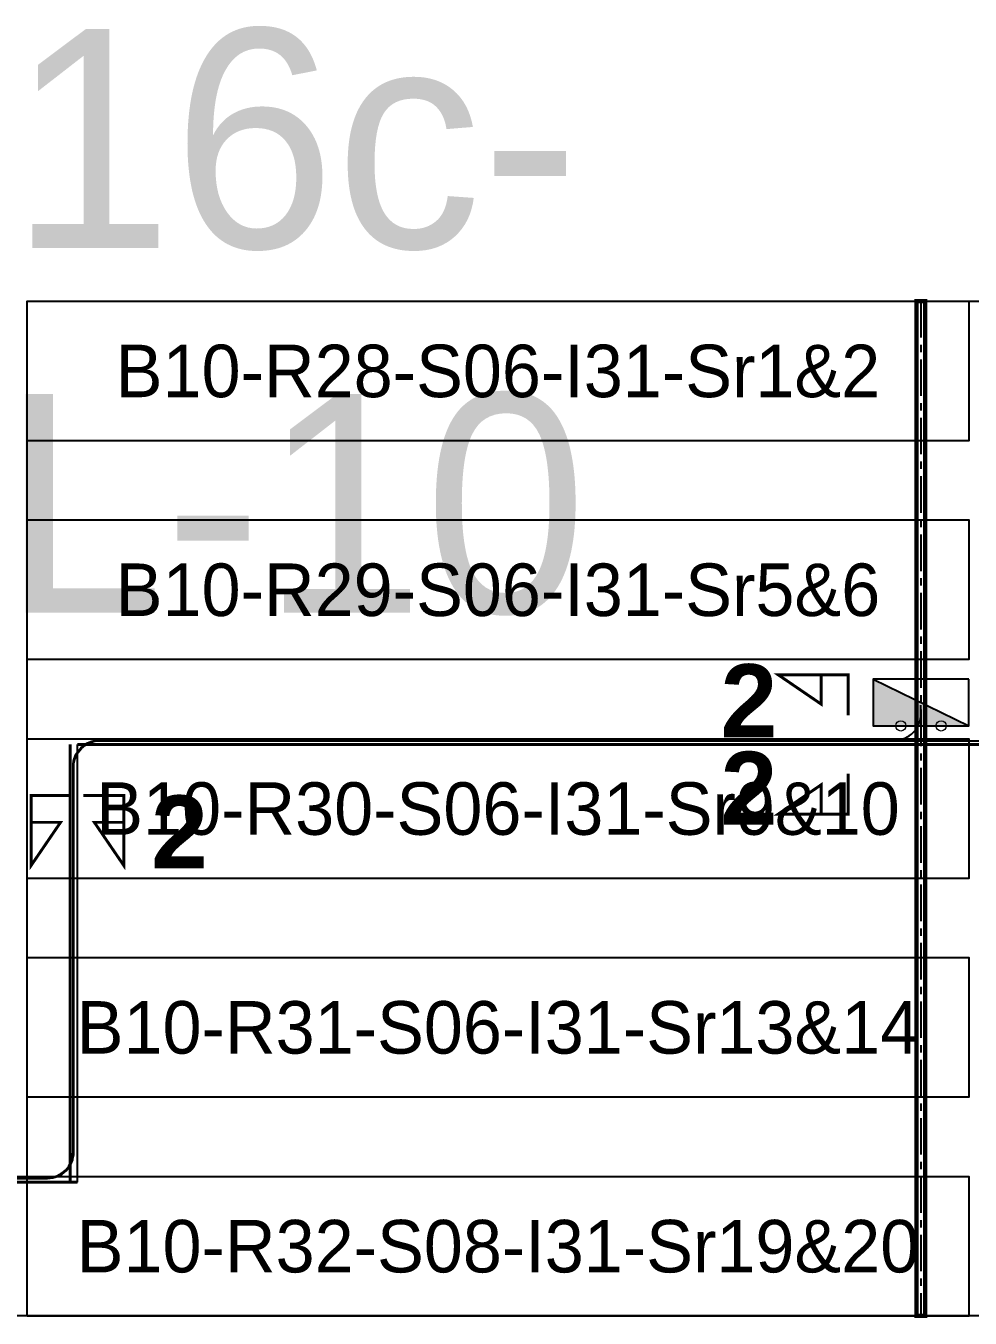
# Model space of a CAD drawing. Header units: metres. Extents: x 530797 to 531361, y 2674572 to 2674944.
# Drawn here: x 531023.83 to 531056.22, y 2674699.22 to 2674743.51 of the extents above; entities that cross this region are included whole.
import ezdxf
from ezdxf.enums import TextEntityAlignment as Align

# ---------------------------------------------------------------- set-up
doc = ezdxf.new("R2010")
doc.units = ezdxf.units.M
doc.linetypes.add('CENTER', pattern=[2, 1.25, -0.25, 0.25, -0.25])
for name, color, linetype in [('DC Trench BL-10', 40, 'Continuous'), ('E-Inverter Grouping', 2, 'Continuous'), ('Inverter Block-10', 7, 'Continuous'), ('LT Cable(AG) INV to LT Panel BL-10', 2, 'Continuous'), ('Messenger Wire Block-10 (Master Path)', 30, 'Continuous'), ('Messenger Wire Block-10 (MW Path)', 191, 'Continuous'), ('MMS Block Numbering', 7, 'Continuous'), ('MMS Table Block-10', 8, 'Continuous'), ('Plan Line - DC BL-10', 40, 'Continuous'), ('Section Marking BL-10', 2, 'Continuous')]:
    doc.layers.add(name, color=color, linetype=linetype)
doc.layers.add('PILE', color=1, linetype='Continuous', lineweight=15)
doc.styles.add('Adani Regular', font='Adani Regular.ttf')
doc.styles.add('BoldTextStyle', font='arialbd.ttf')
doc.styles.get("Standard").update_dxf_attribs({"font": 'Adani Regular.ttf'})

# ---------------------------------------------------------------- blocks, each defined once
blk = doc.blocks.new('MMS Table (32.292 x 4.788)')
at = {"color": 0}
blk.add_lwpolyline([(0, -0.002), (0, 4.786), (32.292, 4.786), (32.292, -0.002)], close=True, dxfattribs=at)
at = {"color": 7}
blk.add_attdef('ID1', text='', height=1.8, dxfattribs=at).set_placement((16.146, 2.392), align=Align.MIDDLE_CENTER)
blk = doc.blocks.new('Inverter Block')
h = blk.add_hatch(color=0)
h.dxf.hatch_style = 1
h.paths.add_polyline_path([(-1.456, 2.269), (-1.456, 0.846), (1.456, 0.846)])
at = {"color": 0}
blk.add_lwpolyline([(1.456, 2.269), (-1.456, 2.269), (-1.456, 0.846), (1.456, 0.846)], close=True, dxfattribs=at)
blk.add_lwpolyline([(-1.456, 2.269), (1.456, 0.846)], dxfattribs=at)
at = {"layer": 'PILE'}
for centre in [(-0.613, 0.846), (0.613, 0.846)]:
    blk.add_circle(centre, 0.156, dxfattribs=at)
at = {"color": 7}
blk.add_attdef('ID', (-1.456, 3.006), '', height=1.8, dxfattribs=at)

msp = doc.modelspace()

# ---------------------------------------------------------------- linework, layer by layer
at = {"layer": 'DC Trench BL-10', "color": 40, "const_width": 0.15}
msp.add_lwpolyline([(531054.682, 2674734.075), (531054.382, 2674734.075), (531054.382, 2674699.291), (531054.682, 2674699.291)], close=True, dxfattribs=at)
msp.add_lwpolyline([(531054.682, 2674734.075), (531054.382, 2674734.075), (531054.382, 2674699.291), (531054.682, 2674699.291)], close=True, dxfattribs=at)
at = {"layer": 'E-Inverter Grouping'}
msp.add_lwpolyline([(531088.563, 2674734.075), (531088.563, 2674699.291), (530991.487, 2674699.291), (530991.487, 2674704.075), (531023.879, 2674704.075), (531023.879, 2674734.075)], close=True, dxfattribs=at)
at = {"layer": 'LT Cable(AG) INV to LT Panel BL-10', "color": 5}
for points in [[(530986.292, 2674723.43), (530980.589, 2674723.43, 0.078431), (530980.312, 2674723.386), (530979.421, 2674723.098, -0.078431), (530979.144, 2674723.054), (530976.216, 2674723.054, 0.414214), (530975.316, 2674722.154), (530975.316, 2674705.421, 0.093355), (530975.378, 2674705.093), (530975.48, 2674704.833, -0.093355), (530975.541, 2674704.506), (530975.541, 2674704.005), (531024.575, 2674704.005, 0.414214), (531025.475, 2674704.905), (531025.475, 2674718.105, -0.414214), (531026.375, 2674719.005), (531118.417, 2674719.005, 0.414214), (531119.317, 2674719.905), (531119.317, 2674720.23)], [(530986.292, 2674723.405), (530980.593, 2674723.405, 0.078431), (530980.316, 2674723.361), (530979.425, 2674723.073, -0.078431), (530979.148, 2674723.029), (530976.241, 2674723.029, 0.414214), (530975.341, 2674722.129), (530975.341, 2674705.426, 0.093355), (530975.403, 2674705.098), (530975.505, 2674704.838, -0.093355), (530975.566, 2674704.51), (530975.566, 2674704.03), (531024.55, 2674704.03, 0.414214), (531025.45, 2674704.93), (531025.45, 2674718.13, -0.414214), (531026.35, 2674719.03), (531053.633, 2674719.03, 0.414214), (531054.533, 2674719.93), (531054.533, 2674720.23)]]:
    msp.add_lwpolyline(points, format="xyb", dxfattribs=at)
at = {"layer": 'Messenger Wire Block-10 (Master Path)'}
for points in [[(531025.6, 2674703.88), (531025.6, 2674718.88)], [(531025.6, 2674718.88), (531120.955, 2674718.88)], [(530975.416, 2674703.88), (531025.6, 2674703.88)]]:
    msp.add_lwpolyline(points, dxfattribs=at)
at = {"layer": 'Messenger Wire Block-10 (MW Path)', "const_width": 0.1}
for points in [[(531025.35, 2674703.88), (531025.35, 2674718.88)], [(531025.6, 2674718.88), (531120.955, 2674718.88)], [(530975.416, 2674703.88), (531025.6, 2674703.88)]]:
    msp.add_lwpolyline(points, dxfattribs=at)
at = {"layer": 'Plan Line - DC BL-10', "color": 6, "linetype": 'CENTER'}
msp.add_lwpolyline([(531054.533, 2674734.075), (531054.533, 2674699.291)], dxfattribs=at)
at = {"layer": 'Section Marking BL-10', "color": 94, "lineweight": 35, "true_color": 0x00a500, "const_width": 0.1}
for points in [[(531052.033, 2674719.88), (531052.033, 2674721.27), (531049.633, 2674721.27), (531051.113, 2674720.26), (531051.113, 2674721.27)], [(531052.033, 2674717.88), (531052.033, 2674716.49), (531049.633, 2674716.49), (531051.113, 2674717.5), (531051.113, 2674716.49)], [(531025.4, 2674717.13), (531024.01, 2674717.13), (531024.01, 2674714.73), (531025.02, 2674716.21), (531024.01, 2674716.21)], [(531025.8, 2674717.13), (531027.19, 2674717.13), (531027.19, 2674714.73), (531026.18, 2674716.21), (531027.19, 2674716.21)]]:
    msp.add_lwpolyline(points, dxfattribs=at)

# ---------------------------------------------------------------- block references
at = {"layer": 'Inverter Block-10'}
ref = msp.add_blockref('Inverter Block', (531054.533, 2674718.565), dxfattribs=dict(at, xscale=1.124999999976148, yscale=1.124999999976148, zscale=1.124999999976148))
ref.add_attrib('ID', 'B10-I31-ASB01', (531056.456, 2674719.45), dxfattribs={"layer": '0', "color": 7, "height": 2.025})
at = {"layer": 'MMS Table Block-10'}
for p, values in [((531023.879, 2674729.291), {'ID1': 'B10-R28-S06-I31-Sr1&2'}), ((531023.879, 2674721.791), {'ID1': 'B10-R29-S06-I31-Sr5&6'}), ((531023.879, 2674714.291), {'ID1': 'B10-R30-S06-I31-Sr9&10'}), ((531023.879, 2674706.791), {'ID1': 'B10-R31-S06-I31-Sr13&14'}), ((531023.879, 2674699.291), {'ID1': 'B10-R32-S08-I31-Sr19&20'})]:
    msp.add_blockref('MMS Table (32.292 x 4.788)', p, dxfattribs=at).add_auto_attribs(values)

# ---------------------------------------------------------------- texts
at = {"layer": 'MMS Block Numbering', "insert": (531029.698, 2674733.345), "char_height": 7.5, "attachment_point": 5, "style": 'Adani Regular'}
msp.add_mtext_dynamic_manual_height_columns('A16c-\\PBL-10', width=41.53538, gutter_width=1, heights=[0], dxfattribs=at)
at = {"layer": 'Section Marking BL-10', "color": 94, "true_color": 0x00a500, "style": 'BoldTextStyle'}
for p in [(531048.633, 2674720.38), (531048.633, 2674717.38), (531029.1, 2674715.88)]:
    msp.add_text('2', height=2.5, dxfattribs=at).set_placement(p, align=Align.MIDDLE_CENTER)

doc.saveas('drawing.dxf')
